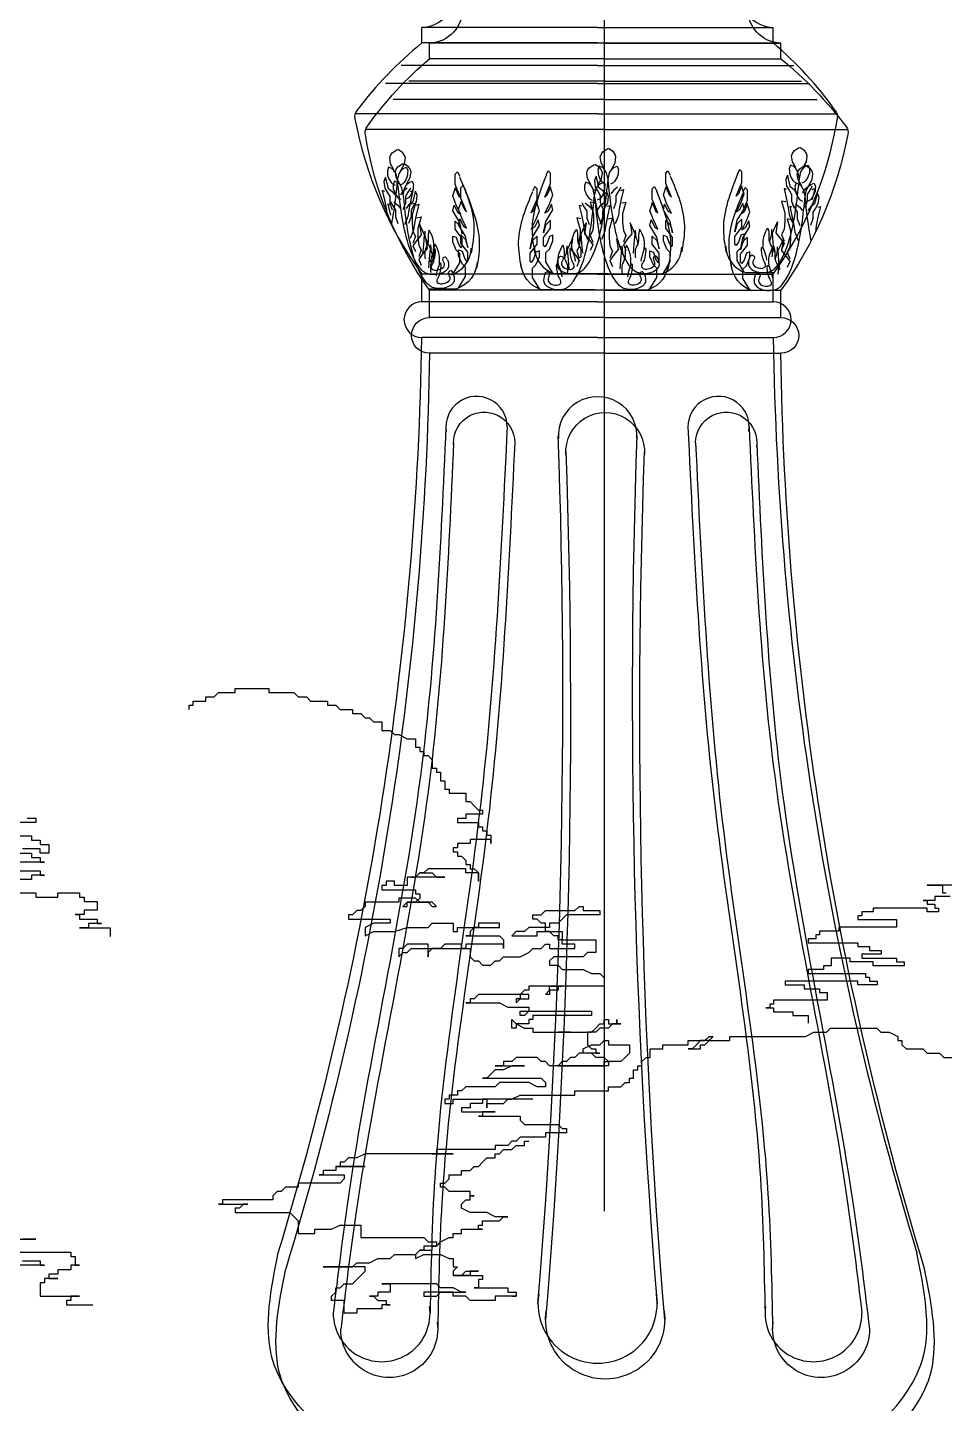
# Model space of a CAD drawing. Header units: metres. Extents: x 563371 to 571261, y 2062953 to 2068466.
# Drawn here: x 568829.148 to 568830.449, y 2065868.439 to 2065870.391 of the extents above; entities that cross this region are included whole.
import ezdxf

# ---------------------------------------------------------------- set-up
doc = ezdxf.new("R2010")
doc.units = ezdxf.units.M
doc.linetypes.add('HIDDEN', pattern=[0.375, 0.25, -0.125])
doc.linetypes.add('TIM1', pattern=[5.5, 2.5, -1.25, 0.5, -1.25])
doc.layers.get('0').update_dxf_attribs({"linetype": 'CONTINUOUS'})
for name, color, linetype in [('Den', 7, 'CONTINUOUS'), ('ghichieudai', 7, 'CONTINUOUS'), ('LogDg phu', 7, 'CONTINUOUS'), ('MATCATDUONG', 8, 'CONTINUOUS'), ('moi', 7, 'CONTINUOUS')]:
    doc.layers.add(name, color=color, linetype=linetype)

# ---------------------------------------------------------------- blocks, each defined once
blk = doc.blocks.new('den2')
at = {"layer": 'Den', "color": 8}
for p, q in [((-0.0052, 13.9776), (-1.1871, 13.9776)), ((-0.0052, 13.9776), (1.1766, 13.9776)), ((-0.0052, 13.8735), (-1.1871, 13.8735)), ((-0.0052, 13.8735), (1.1766, 13.8735)), ((-0.0052, 13.7228), (-1.3262, 13.7228)), ((-0.0052, 13.7228), (1.3158, 13.7228)), ((-0.0052, 13.6006), (-1.4318, 13.6006)), ((-0.0052, 13.6006), (1.4213, 13.6006)), ((-0.0052, 13.3978), (-1.6362, 13.3978)), ((-0.0052, 13.3978), (1.6066, 13.3978)), ((-1.3862, 13.1339), (-1.3693, 13.1451)), ((-1.3693, 13.1451), (-1.3524, 13.1564)), ((-1.3313, 13.1451), (-1.3482, 13.1564)), ((-1.3145, 13.1339), (-1.3313, 13.1451)), ((0.0186, 13.1237), (0.0299, 13.1406)), ((0.0299, 13.1406), (0.0467, 13.1518)), ((0.0467, 13.1518), (0.0636, 13.163)), ((0.0847, 13.1518), (0.0678, 13.163)), ((0.1016, 13.1406), (0.0847, 13.1518)), ((0.1128, 13.1237), (0.1016, 13.1406)), ((1.3055, 13.1307), (1.3167, 13.1476)), ((1.3167, 13.1476), (1.3336, 13.1588)), ((1.3336, 13.1588), (1.3505, 13.17)), ((1.3716, 13.1588), (1.3547, 13.17)), ((1.3884, 13.1476), (1.3716, 13.1588)), ((1.3997, 13.1307), (1.3884, 13.1476)), ((-1.4031, 13.1002), (-1.3974, 13.117)), ((-1.3974, 13.0609), (-1.4031, 13.1002)), ((-1.3974, 13.117), (-1.3862, 13.1339)), ((-1.3749, 13.0215), (-1.3974, 13.0609)), ((-1.3257, 13.0215), (-1.3032, 13.0609)), ((-1.3032, 13.117), (-1.3145, 13.1339)), ((-1.2976, 13.1002), (-1.3032, 13.117)), ((-1.3032, 13.0609), (-1.2976, 13.1002)), ((0.013, 13.1069), (0.0186, 13.1237)), ((0.0186, 13.0675), (0.013, 13.1069)), ((0.0411, 13.0282), (0.0186, 13.0675)), ((0.0903, 13.0282), (0.1128, 13.0675)), ((0.1184, 13.1069), (0.1128, 13.1237)), ((0.1128, 13.0675), (0.1184, 13.1069)), ((1.2926, 13.0514), (1.2837, 13.0282)), ((1.314, 13.0425), (1.2926, 13.0514)), ((1.2998, 13.1139), (1.3055, 13.1307)), ((1.3055, 13.0745), (1.2998, 13.1139)), ((1.328, 13.0352), (1.3055, 13.0745)), ((1.3772, 13.0352), (1.3997, 13.0745)), ((1.3912, 13.0425), (1.4126, 13.0514)), ((1.3912, 13.0425), (1.4126, 13.0514)), ((1.4053, 13.1139), (1.3997, 13.1307)), ((1.3997, 13.0745), (1.4053, 13.1139)), ((1.4126, 13.0514), (1.4215, 13.0282)), ((1.4126, 13.0514), (1.4215, 13.0282)), ((-1.4312, 12.971), (-1.4424, 12.9429)), ((-1.4312, 12.9654), (-1.4143, 12.898)), ((-1.4103, 13.0377), (-1.4192, 13.0146)), ((-1.4192, 13.0146), (-1.4174, 13.0003)), ((-1.4174, 13.0003), (-1.4174, 12.9843)), ((-1.4174, 12.9843), (-1.4103, 12.9647)), ((-1.3889, 13.0288), (-1.4103, 13.0377)), ((-1.4103, 12.9647), (-1.405, 12.9523)), ((-1.405, 12.9523), (-1.3943, 12.9362)), ((-1.3747, 13.0161), (-1.3889, 13.0288)), ((-1.3604, 12.9929), (-1.3747, 13.0161)), ((-1.3503, 12.9493), (-1.3604, 12.9929)), ((-1.3503, 12.9493), (-1.3604, 12.9929)), ((-1.3503, 12.9493), (-1.3402, 12.9929)), ((-1.3503, 12.9493), (-1.3402, 12.9929)), ((-1.3402, 12.9929), (-1.326, 13.0161)), ((-1.326, 13.0161), (-1.3117, 13.0288)), ((-1.326, 13.0161), (-1.3117, 13.0288)), ((-1.3117, 13.0288), (-1.2903, 13.0377)), ((-1.3117, 13.0288), (-1.2903, 13.0377)), ((-1.2957, 12.9523), (-1.3064, 12.9362)), ((-1.2903, 12.9647), (-1.2957, 12.9523)), ((-1.2903, 13.0377), (-1.2814, 13.0146)), ((-1.2903, 13.0377), (-1.2814, 13.0146)), ((-1.2832, 12.9843), (-1.2903, 12.9647)), ((-1.2814, 13.0146), (-1.2832, 13.0003)), ((-1.2814, 13.0146), (-1.2832, 13.0003)), ((-1.2832, 13.0003), (-1.2832, 12.9843)), ((-0.963, 12.9924), (-0.9475, 13.0079)), ((-0.963, 12.9228), (-0.963, 12.9924)), ((-0.9475, 13.0079), (-0.932, 12.9769)), ((-0.3371, 13.0146), (-0.3526, 12.9836)), ((-0.3216, 12.9991), (-0.3371, 13.0146)), ((-0.3216, 12.9294), (-0.3216, 12.9991)), ((-0.0151, 12.9777), (-0.0264, 12.9496)), ((-0.0151, 12.972), (0.0017, 12.9046)), ((0.0057, 13.0444), (-0.0032, 13.0212)), ((-0.0032, 13.0212), (-0.0014, 13.007)), ((-0.0014, 13.007), (-0.0014, 12.991)), ((-0.0014, 12.991), (0.0057, 12.9714)), ((0.0271, 13.0355), (0.0057, 13.0444)), ((0.0057, 12.9714), (0.0111, 12.9589)), ((0.0111, 12.9589), (0.0218, 12.9429)), ((0.0413, 13.0227), (0.0271, 13.0355)), ((0.0556, 12.9996), (0.0413, 13.0227)), ((0.0657, 12.956), (0.0556, 12.9996)), ((0.0657, 12.956), (0.0556, 12.9996)), ((0.0657, 12.956), (0.0758, 12.9996)), ((0.0657, 12.956), (0.0758, 12.9996)), ((0.0758, 12.9996), (0.0901, 13.0227)), ((0.0901, 13.0227), (0.1043, 13.0355)), ((0.0901, 13.0227), (0.1043, 13.0355)), ((0.1043, 13.0355), (0.1257, 13.0444)), ((0.1043, 13.0355), (0.1257, 13.0444)), ((0.1204, 12.9589), (0.1097, 12.9429)), ((0.1257, 12.9714), (0.1204, 12.9589)), ((0.1257, 13.0444), (0.1346, 13.0212)), ((0.1257, 13.0444), (0.1346, 13.0212)), ((0.1328, 12.991), (0.1257, 12.9714)), ((0.1346, 13.0212), (0.1328, 13.007)), ((0.1346, 13.0212), (0.1328, 13.007)), ((0.1328, 13.007), (0.1328, 12.991)), ((0.453, 12.9991), (0.4685, 13.0146)), ((0.453, 12.9294), (0.453, 12.9991)), ((0.4685, 13.0146), (0.484, 12.9836)), ((0.9497, 13.0216), (0.9342, 12.9906)), ((0.9652, 13.0061), (0.9497, 13.0216)), ((0.9652, 12.9364), (0.9652, 13.0061)), ((1.2717, 12.9847), (1.2605, 12.9566)), ((1.2605, 12.9566), (1.2661, 12.9117)), ((1.2717, 12.9791), (1.2886, 12.9117)), ((1.2837, 13.0282), (1.2855, 13.014)), ((1.2855, 13.014), (1.2855, 12.998)), ((1.2855, 12.998), (1.2926, 12.9784)), ((1.2926, 12.9784), (1.2979, 12.9659)), ((1.2979, 12.9659), (1.3086, 12.9499)), ((1.3282, 13.0298), (1.314, 13.0425)), ((1.3425, 13.0066), (1.3282, 13.0298)), ((1.3526, 12.963), (1.3425, 13.0066)), ((1.3526, 12.963), (1.3425, 13.0066)), ((1.3526, 12.963), (1.3627, 13.0066)), ((1.3526, 12.963), (1.3627, 13.0066)), ((1.3627, 13.0066), (1.3769, 13.0298)), ((1.3769, 13.0298), (1.3912, 13.0425)), ((1.3769, 13.0298), (1.3912, 13.0425)), ((1.4072, 12.9659), (1.3965, 12.9499)), ((1.4126, 12.9784), (1.4072, 12.9659)), ((1.4197, 12.998), (1.4126, 12.9784)), ((1.4215, 13.0282), (1.4197, 13.014)), ((1.4215, 13.0282), (1.4197, 13.014)), ((1.4197, 13.014), (1.4197, 12.998)), ((-1.4537, 12.8811), (-1.4368, 12.8081)), ((-1.4368, 12.8755), (-1.4537, 12.8811)), ((-1.4424, 12.9429), (-1.4368, 12.898)), ((-1.4368, 12.898), (-1.4199, 12.8699)), ((-1.4199, 12.8699), (-1.4031, 12.8418)), ((-1.4143, 12.898), (-1.3862, 12.8755)), ((-1.3943, 12.9362), (-1.3854, 12.9256)), ((-1.3862, 12.8755), (-1.3693, 12.853)), ((-1.3854, 12.9256), (-1.3676, 12.9167)), ((-1.3153, 12.9256), (-1.3331, 12.9167)), ((-1.3145, 12.8755), (-1.3313, 12.853)), ((-1.3064, 12.9362), (-1.3153, 12.9256)), ((-1.2864, 12.898), (-1.3145, 12.8755)), ((-1.2807, 12.8699), (-1.2976, 12.8418)), ((-1.2639, 12.898), (-1.2807, 12.8699)), ((-1.2639, 12.8755), (-1.247, 12.8811)), ((-1.247, 12.8811), (-1.2639, 12.8081)), ((-0.9785, 12.8453), (-0.963, 12.8918)), ((-0.9243, 12.8299), (-0.963, 12.9228)), ((-0.963, 12.8918), (-0.963, 12.8995)), ((-0.963, 12.8995), (-0.9398, 12.8453)), ((-0.3604, 12.8365), (-0.3216, 12.9294)), ((-0.3216, 12.9062), (-0.3449, 12.852)), ((-0.3216, 12.8985), (-0.3216, 12.9062)), ((-0.3061, 12.852), (-0.3216, 12.8985)), ((-0.0376, 12.8878), (-0.0207, 12.8148)), ((-0.0207, 12.8822), (-0.0376, 12.8878)), ((-0.0264, 12.9496), (-0.0207, 12.9046)), ((-0.0207, 12.9046), (-0.0039, 12.8766)), ((-0.0039, 12.8766), (0.013, 12.8485)), ((0.0017, 12.9046), (0.0299, 12.8822)), ((0.0218, 12.9429), (0.0307, 12.9322)), ((0.0299, 12.8822), (0.0467, 12.8597)), ((0.0307, 12.9322), (0.0485, 12.9233)), ((0.1008, 12.9322), (0.0829, 12.9233)), ((0.1016, 12.8822), (0.0847, 12.8597)), ((0.1097, 12.9429), (0.1008, 12.9322)), ((0.1297, 12.9046), (0.1016, 12.8822)), ((0.1353, 12.8766), (0.1184, 12.8485)), ((0.1522, 12.9046), (0.1353, 12.8766)), ((0.1522, 12.8822), (0.1691, 12.8878)), ((0.1691, 12.8878), (0.1522, 12.8148)), ((0.4375, 12.852), (0.453, 12.8985)), ((0.4918, 12.8365), (0.453, 12.9294)), ((0.453, 12.8985), (0.453, 12.9062)), ((0.453, 12.9062), (0.4763, 12.852)), ((0.9265, 12.8435), (0.9652, 12.9364)), ((0.9652, 12.9132), (0.942, 12.859)), ((0.9652, 12.9055), (0.9652, 12.9132)), ((0.9807, 12.859), (0.9652, 12.9055)), ((1.2492, 12.8948), (1.2661, 12.8218)), ((1.2661, 12.8892), (1.2492, 12.8948)), ((1.2661, 12.9117), (1.283, 12.8836)), ((1.283, 12.8836), (1.2998, 12.8555)), ((1.2886, 12.9117), (1.3167, 12.8892)), ((1.3086, 12.9499), (1.3175, 12.9392)), ((1.3167, 12.8892), (1.3336, 12.8667)), ((1.3175, 12.9392), (1.3353, 12.9304)), ((1.3876, 12.9392), (1.3698, 12.9304)), ((1.3884, 12.8892), (1.3716, 12.8667)), ((1.3965, 12.9499), (1.3876, 12.9392)), ((1.4165, 12.9117), (1.3884, 12.8892)), ((1.4222, 12.8836), (1.4053, 12.8555)), ((1.439, 12.9117), (1.4222, 12.8836)), ((1.439, 12.8892), (1.4559, 12.8948)), ((1.4559, 12.8948), (1.439, 12.8218)), ((-1.4368, 12.8081), (-1.4255, 12.7519)), ((-1.4031, 12.8418), (-1.4031, 12.7969)), ((-1.4031, 12.7969), (-1.3862, 12.7519)), ((-1.2976, 12.7969), (-1.3145, 12.7519)), ((-1.2976, 12.8418), (-1.2976, 12.7969)), ((-1.2639, 12.8081), (-1.2751, 12.7519)), ((-1.2582, 12.7913), (-1.2301, 12.7969)), ((-1.2301, 12.7969), (-1.2526, 12.7182)), ((-0.9553, 12.7834), (-0.9785, 12.8453)), ((-0.9785, 12.7447), (-0.9708, 12.7834)), ((-0.9708, 12.7834), (-0.9475, 12.737)), ((-0.9243, 12.7215), (-0.9553, 12.7834)), ((-0.9398, 12.8453), (-0.9243, 12.8299)), ((-0.3449, 12.852), (-0.3604, 12.8365)), ((-0.3604, 12.7282), (-0.3294, 12.7901)), ((-0.3139, 12.7901), (-0.3371, 12.7436)), ((-0.3294, 12.7901), (-0.3061, 12.852)), ((-0.3061, 12.7514), (-0.3139, 12.7901)), ((-0.0545, 12.8035), (-0.032, 12.7249)), ((-0.0264, 12.7979), (-0.0545, 12.8035)), ((-0.0207, 12.8148), (-0.0095, 12.7586)), ((0.013, 12.8485), (0.013, 12.8035)), ((0.013, 12.8035), (0.0299, 12.7586)), ((0.1184, 12.8035), (0.1016, 12.7586)), ((0.1184, 12.8485), (0.1184, 12.8035)), ((0.1522, 12.8148), (0.1409, 12.7586)), ((0.1578, 12.7979), (0.1859, 12.8035)), ((0.1859, 12.8035), (0.1634, 12.7249)), ((0.4608, 12.7901), (0.4375, 12.852)), ((0.4375, 12.7514), (0.4453, 12.7901)), ((0.4453, 12.7901), (0.4685, 12.7436)), ((0.4918, 12.7282), (0.4608, 12.7901)), ((0.4763, 12.852), (0.4918, 12.8365)), ((0.942, 12.859), (0.9265, 12.8435)), ((0.9265, 12.7352), (0.9575, 12.7971)), ((0.973, 12.7971), (0.9497, 12.7506)), ((0.9575, 12.7971), (0.9807, 12.859)), ((0.9807, 12.7584), (0.973, 12.7971)), ((1.2324, 12.8105), (1.2549, 12.7319)), ((1.2605, 12.8049), (1.2324, 12.8105)), ((1.2661, 12.8218), (1.2774, 12.7656)), ((1.2998, 12.8555), (1.2998, 12.8105)), ((1.2998, 12.8105), (1.3167, 12.7656)), ((1.4053, 12.8105), (1.3884, 12.7656)), ((1.4053, 12.8555), (1.4053, 12.8105)), ((-1.4255, 12.7519), (-1.4199, 12.707)), ((-1.2807, 12.707), (-1.3032, 12.6508)), ((-1.2751, 12.7519), (-1.2807, 12.707)), ((-1.2526, 12.7182), (-1.2526, 12.6621)), ((-0.932, 12.6673), (-0.9785, 12.7447)), ((-0.963, 12.6208), (-0.963, 12.675)), ((-0.963, 12.675), (-0.932, 12.6441)), ((-0.9475, 12.737), (-0.9243, 12.7215)), ((-0.3371, 12.7436), (-0.3604, 12.7282)), ((-0.3526, 12.674), (-0.3061, 12.7514)), ((-0.3216, 12.6817), (-0.3526, 12.6507)), ((-0.3216, 12.6275), (-0.3216, 12.6817)), ((-0.032, 12.7249), (-0.032, 12.6687)), ((-0.0095, 12.7586), (-0.0039, 12.7137)), ((-0.0039, 12.7137), (0.0186, 12.6575)), ((0.1353, 12.7137), (0.1128, 12.6575)), ((0.1409, 12.7586), (0.1353, 12.7137)), ((0.1634, 12.7249), (0.1634, 12.6687)), ((0.484, 12.674), (0.4375, 12.7514)), ((0.453, 12.6275), (0.453, 12.6817)), ((0.453, 12.6817), (0.484, 12.6507)), ((0.4685, 12.7436), (0.4918, 12.7282)), ((0.9187, 12.6036), (0.9342, 12.681)), ((0.9497, 12.7506), (0.9265, 12.7352)), ((0.9342, 12.681), (0.9807, 12.7584)), ((0.9652, 12.6887), (0.9342, 12.6577)), ((0.9652, 12.6345), (0.9652, 12.6887)), ((1.2549, 12.6757), (1.2492, 12.6196)), ((1.2549, 12.7319), (1.2549, 12.6757)), ((1.2774, 12.7656), (1.283, 12.7207)), ((1.283, 12.7207), (1.3055, 12.6645)), ((-1.2526, 12.6621), (-1.247, 12.6059)), ((-1.247, 12.6059), (-1.2301, 12.5722)), ((-1.1908, 12.5834), (-1.2189, 12.5497)), ((-1.1683, 12.5834), (-1.202, 12.6564)), ((-1.202, 12.6564), (-1.1908, 12.5834)), ((-1.1739, 12.516), (-1.1683, 12.5834)), ((-1.1638, 12.5834), (-1.1652, 12.6086)), ((-1.1638, 12.5834), (-1.1652, 12.6086)), ((-1.161, 12.5567), (-1.1638, 12.5834)), ((-1.161, 12.5567), (-1.1638, 12.5834)), ((-1.1441, 12.589), (-1.1455, 12.5736)), ((-1.1441, 12.589), (-1.1455, 12.5736)), ((-1.1413, 12.6002), (-1.1441, 12.589)), ((-1.1413, 12.6002), (-1.1441, 12.589)), ((-1.1385, 12.6142), (-1.1413, 12.6002)), ((-1.1385, 12.6142), (-1.1413, 12.6002)), ((-1.1301, 12.6016), (-1.1385, 12.6142)), ((-1.1301, 12.6016), (-1.1385, 12.6142)), ((-1.1231, 12.5876), (-1.1301, 12.6016)), ((-1.1231, 12.5876), (-1.1301, 12.6016)), ((-1.1104, 12.5553), (-1.1231, 12.5876)), ((-1.1104, 12.5553), (-1.1231, 12.5876)), ((-0.9165, 12.5589), (-0.963, 12.6208)), ((-0.9165, 12.5899), (-0.932, 12.6673)), ((-0.932, 12.6441), (-0.9243, 12.6208)), ((-0.9243, 12.6208), (-0.9165, 12.5899)), ((-0.3681, 12.5965), (-0.3526, 12.674)), ((-0.3604, 12.6275), (-0.3681, 12.5965)), ((-0.3681, 12.5656), (-0.3216, 12.6275)), ((-0.3526, 12.6507), (-0.3604, 12.6275)), ((-0.1742, 12.562), (-0.1615, 12.5943)), ((-0.1615, 12.5943), (-0.1545, 12.6083)), ((-0.1545, 12.6083), (-0.1461, 12.6209)), ((-0.1461, 12.6209), (-0.1433, 12.6069)), ((-0.1433, 12.6069), (-0.1405, 12.5957)), ((-0.1405, 12.5957), (-0.1391, 12.5802)), ((-0.1236, 12.5634), (-0.1208, 12.5901)), ((-0.1208, 12.5901), (-0.1194, 12.6153)), ((-0.1163, 12.5901), (-0.0826, 12.6631)), ((-0.1107, 12.5227), (-0.1163, 12.5901)), ((-0.0826, 12.6631), (-0.0938, 12.5901)), ((-0.0938, 12.5901), (-0.0657, 12.5564)), ((-0.0376, 12.6126), (-0.0545, 12.5789)), ((-0.032, 12.6687), (-0.0376, 12.6126)), ((0.1634, 12.6687), (0.1691, 12.6126)), ((0.1691, 12.6126), (0.1859, 12.5789)), ((0.2253, 12.5901), (0.1972, 12.5564)), ((0.2478, 12.5901), (0.214, 12.6631)), ((0.214, 12.6631), (0.2253, 12.5901)), ((0.2422, 12.5227), (0.2478, 12.5901)), ((0.2523, 12.5901), (0.2509, 12.6153)), ((0.2523, 12.5901), (0.2509, 12.6153)), ((0.2551, 12.5634), (0.2523, 12.5901)), ((0.2551, 12.5634), (0.2523, 12.5901)), ((0.2719, 12.5957), (0.2705, 12.5802)), ((0.2719, 12.5957), (0.2705, 12.5802)), ((0.2747, 12.6069), (0.2719, 12.5957)), ((0.2747, 12.6069), (0.2719, 12.5957)), ((0.2775, 12.6209), (0.2747, 12.6069)), ((0.2775, 12.6209), (0.2747, 12.6069)), ((0.286, 12.6083), (0.2775, 12.6209)), ((0.286, 12.6083), (0.2775, 12.6209)), ((0.293, 12.5943), (0.286, 12.6083)), ((0.293, 12.5943), (0.286, 12.6083)), ((0.3056, 12.562), (0.293, 12.5943)), ((0.3056, 12.562), (0.293, 12.5943)), ((0.4995, 12.5656), (0.453, 12.6275)), ((0.4995, 12.5965), (0.484, 12.674)), ((0.484, 12.6507), (0.4918, 12.6275)), ((0.4918, 12.6275), (0.4995, 12.5965)), ((0.9265, 12.6345), (0.9187, 12.6036)), ((0.9187, 12.5726), (0.9652, 12.6345)), ((0.9342, 12.6577), (0.9265, 12.6345)), ((0.9807, 12.5881), (0.9575, 12.5803)), ((0.9807, 12.5494), (0.9807, 12.5881)), ((1.1127, 12.569), (1.1253, 12.6013)), ((1.1253, 12.6013), (1.1323, 12.6153)), ((1.1323, 12.6153), (1.1408, 12.6279)), ((1.1408, 12.6279), (1.1436, 12.6139)), ((1.1436, 12.6139), (1.1464, 12.6027)), ((1.1464, 12.6027), (1.1478, 12.5872)), ((1.1478, 12.5872), (1.1478, 12.5676)), ((1.1632, 12.5704), (1.166, 12.5971)), ((1.166, 12.5971), (1.1674, 12.6223)), ((1.1705, 12.5971), (1.2043, 12.6701)), ((1.1761, 12.5297), (1.1705, 12.5971)), ((1.2043, 12.6701), (1.193, 12.5971)), ((1.193, 12.5971), (1.2211, 12.5634)), ((1.2492, 12.6196), (1.2324, 12.5859)), ((1.2324, 12.5859), (1.2492, 12.5409)), ((-1.2301, 12.5722), (-1.247, 12.5273)), ((-1.2189, 12.5497), (-1.247, 12.5104)), ((-1.247, 12.5104), (-1.2301, 12.4711)), ((-1.1795, 12.4542), (-1.1739, 12.516)), ((-1.1624, 12.4908), (-1.1652, 12.4824)), ((-1.1624, 12.4908), (-1.1652, 12.4824)), ((-1.1568, 12.502), (-1.1624, 12.4908)), ((-1.1568, 12.502), (-1.1624, 12.4908)), ((-1.1526, 12.5385), (-1.161, 12.5567)), ((-1.1526, 12.5385), (-1.161, 12.5567)), ((-1.1512, 12.5147), (-1.1568, 12.502)), ((-1.1512, 12.5147), (-1.1568, 12.502)), ((-1.1497, 12.5217), (-1.1526, 12.5385)), ((-1.1497, 12.5217), (-1.1526, 12.5385)), ((-1.1483, 12.5245), (-1.1512, 12.5147)), ((-1.1483, 12.5245), (-1.1512, 12.5147)), ((-1.1455, 12.5343), (-1.1483, 12.5245)), ((-1.1455, 12.5343), (-1.1483, 12.5245)), ((-1.1455, 12.5736), (-1.1455, 12.5539)), ((-1.1455, 12.5736), (-1.1455, 12.5539)), ((-1.1455, 12.5539), (-1.1455, 12.5343)), ((-1.1455, 12.5539), (-1.1455, 12.5343)), ((-1.1062, 12.5287), (-1.1104, 12.5553)), ((-1.1062, 12.5287), (-1.1104, 12.5553)), ((-1.1076, 12.4796), (-1.1062, 12.5034)), ((-1.1076, 12.4796), (-1.1062, 12.5034)), ((-1.1062, 12.5034), (-1.1062, 12.5287)), ((-1.1062, 12.5034), (-1.1062, 12.5287)), ((-0.9785, 12.5357), (-0.9785, 12.5744)), ((-0.9785, 12.5744), (-0.9553, 12.5667)), ((-0.9553, 12.4815), (-0.9785, 12.5357)), ((-0.9553, 12.5667), (-0.9398, 12.5202)), ((-0.9398, 12.5202), (-0.9243, 12.497)), ((-0.9243, 12.497), (-0.9165, 12.5047)), ((-0.9165, 12.5047), (-0.9165, 12.5589)), ((-0.3681, 12.5114), (-0.3681, 12.5656)), ((-0.3604, 12.5037), (-0.3681, 12.5114)), ((-0.3449, 12.5269), (-0.3604, 12.5037)), ((-0.3294, 12.5733), (-0.3449, 12.5269)), ((-0.3061, 12.5811), (-0.3294, 12.5733)), ((-0.3294, 12.4882), (-0.3061, 12.5424)), ((-0.3061, 12.5424), (-0.3061, 12.5811)), ((-0.1896, 12.4863), (-0.1868, 12.4933)), ((-0.1868, 12.4933), (-0.177, 12.4863)), ((-0.1784, 12.5354), (-0.1742, 12.562)), ((-0.1784, 12.5101), (-0.1784, 12.5354)), ((-0.177, 12.4863), (-0.1784, 12.5101)), ((-0.1391, 12.5802), (-0.1391, 12.5606)), ((-0.1391, 12.5606), (-0.1391, 12.541)), ((-0.1391, 12.541), (-0.1363, 12.5312)), ((-0.1363, 12.5312), (-0.1335, 12.5213)), ((-0.1349, 12.5284), (-0.1321, 12.5452)), ((-0.1335, 12.5213), (-0.1278, 12.5087)), ((-0.1321, 12.5452), (-0.1236, 12.5634)), ((-0.1278, 12.5087), (-0.1222, 12.4975)), ((-0.1222, 12.4975), (-0.1194, 12.4891)), ((-0.1051, 12.4609), (-0.1107, 12.5227)), ((-0.0657, 12.5564), (-0.0376, 12.5171)), ((-0.0545, 12.5789), (-0.0376, 12.5339)), ((-0.0376, 12.5171), (-0.0545, 12.4778)), ((0.1859, 12.5789), (0.1691, 12.5339)), ((0.1972, 12.5564), (0.1691, 12.5171)), ((0.1691, 12.5171), (0.1859, 12.4778)), ((0.2365, 12.4609), (0.2422, 12.5227)), ((0.2537, 12.4975), (0.2509, 12.4891)), ((0.2537, 12.4975), (0.2509, 12.4891)), ((0.2593, 12.5087), (0.2537, 12.4975)), ((0.2593, 12.5087), (0.2537, 12.4975)), ((0.2635, 12.5452), (0.2551, 12.5634)), ((0.2635, 12.5452), (0.2551, 12.5634)), ((0.2649, 12.5213), (0.2593, 12.5087)), ((0.2649, 12.5213), (0.2593, 12.5087)), ((0.2663, 12.5284), (0.2635, 12.5452)), ((0.2663, 12.5284), (0.2635, 12.5452)), ((0.2677, 12.5312), (0.2649, 12.5213)), ((0.2677, 12.5312), (0.2649, 12.5213)), ((0.2705, 12.541), (0.2677, 12.5312)), ((0.2705, 12.541), (0.2677, 12.5312)), ((0.2705, 12.5802), (0.2705, 12.5606)), ((0.2705, 12.5802), (0.2705, 12.5606)), ((0.2705, 12.5606), (0.2705, 12.541)), ((0.2705, 12.5606), (0.2705, 12.541)), ((0.3098, 12.5354), (0.3056, 12.562)), ((0.3098, 12.5354), (0.3056, 12.562)), ((0.3084, 12.4863), (0.3098, 12.5101)), ((0.3084, 12.4863), (0.3098, 12.5101)), ((0.3182, 12.4933), (0.3084, 12.4863)), ((0.3182, 12.4933), (0.3084, 12.4863)), ((0.3098, 12.5101), (0.3098, 12.5354)), ((0.3098, 12.5101), (0.3098, 12.5354)), ((0.3211, 12.4863), (0.3182, 12.4933)), ((0.3211, 12.4863), (0.3182, 12.4933)), ((0.4375, 12.5424), (0.4375, 12.5811)), ((0.4375, 12.5811), (0.4608, 12.5733)), ((0.4608, 12.4882), (0.4375, 12.5424)), ((0.4608, 12.5733), (0.4763, 12.5269)), ((0.4763, 12.5269), (0.4918, 12.5037)), ((0.4918, 12.5037), (0.4995, 12.5114)), ((0.4995, 12.5114), (0.4995, 12.5656)), ((0.9187, 12.5184), (0.9187, 12.5726)), ((0.9265, 12.5107), (0.9187, 12.5184)), ((0.942, 12.5339), (0.9265, 12.5107)), ((0.9342, 12.472), (0.9575, 12.4952)), ((0.9575, 12.5803), (0.942, 12.5339)), ((0.9575, 12.4952), (0.9807, 12.5494)), ((1.0972, 12.4933), (1.1, 12.5003)), ((1.0972, 12.4835), (1.0972, 12.4933)), ((1.1, 12.5003), (1.1099, 12.4933)), ((1.1085, 12.5424), (1.1127, 12.569)), ((1.1085, 12.5171), (1.1085, 12.5424)), ((1.1099, 12.4933), (1.1085, 12.5171)), ((1.1099, 12.4933), (1.1183, 12.4694)), ((1.1478, 12.5676), (1.1478, 12.548)), ((1.1478, 12.548), (1.1506, 12.5382)), ((1.1506, 12.5382), (1.1534, 12.5283)), ((1.152, 12.5354), (1.1548, 12.5522)), ((1.1534, 12.5283), (1.159, 12.5157)), ((1.1548, 12.5522), (1.1632, 12.5704)), ((1.159, 12.5157), (1.1646, 12.5045)), ((1.1646, 12.5045), (1.1674, 12.4961)), ((1.1674, 12.4961), (1.1702, 12.4877)), ((1.1818, 12.4679), (1.1761, 12.5297)), ((1.2211, 12.5634), (1.2492, 12.5241)), ((1.2492, 12.5241), (1.2324, 12.4848)), ((-1.1652, 12.4824), (-1.168, 12.474)), ((-1.1652, 12.4824), (-1.168, 12.474)), ((-1.168, 12.474), (-1.168, 12.4572)), ((-1.168, 12.474), (-1.168, 12.4572)), ((-1.168, 12.4572), (-1.168, 12.453)), ((-1.168, 12.4572), (-1.168, 12.453)), ((-1.168, 12.453), (-1.168, 12.4389)), ((-1.168, 12.453), (-1.168, 12.4389)), ((-1.168, 12.4389), (-1.168, 12.4333)), ((-1.168, 12.4389), (-1.168, 12.4333)), ((-1.168, 12.4333), (-1.1652, 12.4221)), ((-1.168, 12.4333), (-1.1652, 12.4221)), ((-1.1273, 12.4165), (-1.1301, 12.3997)), ((-1.1245, 12.4291), (-1.1273, 12.4165)), ((-1.1245, 12.4291), (-1.1273, 12.4165)), ((-1.1161, 12.4558), (-1.1245, 12.4291)), ((-1.1161, 12.4558), (-1.1245, 12.4291)), ((-1.1076, 12.4796), (-1.1161, 12.4558)), ((-1.1076, 12.4796), (-1.1161, 12.4558)), ((-1.1118, 12.3955), (-1.1062, 12.4067)), ((-1.0978, 12.4866), (-1.1076, 12.4796)), ((-1.0978, 12.4866), (-1.1076, 12.4796)), ((-1.1062, 12.4067), (-1.102, 12.4235)), ((-1.102, 12.4235), (-1.0978, 12.4417)), ((-1.102, 12.4235), (-1.0978, 12.4417)), ((-1.095, 12.4796), (-1.0978, 12.4866)), ((-1.095, 12.4796), (-1.0978, 12.4866)), ((-1.0978, 12.4417), (-1.095, 12.4698)), ((-1.0978, 12.4417), (-1.095, 12.4698)), ((-1.095, 12.4698), (-1.095, 12.4796)), ((-1.095, 12.4698), (-1.095, 12.4796)), ((-0.932, 12.4583), (-0.9553, 12.4815)), ((-0.932, 12.4273), (-0.932, 12.4583)), ((-0.932, 12.3963), (-0.932, 12.4273)), ((-0.3526, 12.4649), (-0.3294, 12.4882)), ((-0.3526, 12.434), (-0.3526, 12.4649)), ((-0.3526, 12.403), (-0.3526, 12.434)), ((-0.3061, 12.3256), (-0.3526, 12.403)), ((-0.1896, 12.4765), (-0.1896, 12.4863)), ((-0.1868, 12.4484), (-0.1896, 12.4765)), ((-0.1826, 12.4302), (-0.1868, 12.4484)), ((-0.1784, 12.4134), (-0.1826, 12.4302)), ((-0.1728, 12.4021), (-0.1784, 12.4134)), ((-0.177, 12.4863), (-0.1686, 12.4624)), ((-0.1686, 12.3937), (-0.1728, 12.4021)), ((-0.1686, 12.4624), (-0.1601, 12.4358)), ((-0.1601, 12.4358), (-0.1573, 12.4232)), ((-0.1573, 12.4232), (-0.1545, 12.4063)), ((-0.1194, 12.4891), (-0.1166, 12.4807)), ((-0.1166, 12.44), (-0.1194, 12.4288)), ((-0.1166, 12.4807), (-0.1166, 12.4638)), ((-0.1166, 12.4638), (-0.1166, 12.4596)), ((-0.1166, 12.4596), (-0.1166, 12.4456)), ((-0.1166, 12.4456), (-0.1166, 12.44)), ((0.2509, 12.4891), (0.2481, 12.4807)), ((0.2509, 12.4891), (0.2481, 12.4807)), ((0.2481, 12.4807), (0.2481, 12.4638)), ((0.2481, 12.4807), (0.2481, 12.4638)), ((0.2481, 12.4638), (0.2481, 12.4596)), ((0.2481, 12.4638), (0.2481, 12.4596)), ((0.2481, 12.4596), (0.2481, 12.4456)), ((0.2481, 12.4596), (0.2481, 12.4456)), ((0.2481, 12.4456), (0.2481, 12.44)), ((0.2481, 12.4456), (0.2481, 12.44)), ((0.2481, 12.44), (0.2509, 12.4288)), ((0.2481, 12.44), (0.2509, 12.4288)), ((0.2888, 12.4232), (0.286, 12.4063)), ((0.2916, 12.4358), (0.2888, 12.4232)), ((0.2916, 12.4358), (0.2888, 12.4232)), ((0.3, 12.4624), (0.2916, 12.4358)), ((0.3, 12.4624), (0.2916, 12.4358)), ((0.3084, 12.4863), (0.3, 12.4624)), ((0.3084, 12.4863), (0.3, 12.4624)), ((0.3, 12.3937), (0.3042, 12.4021)), ((0.3042, 12.4021), (0.3098, 12.4134)), ((0.3098, 12.4134), (0.314, 12.4302)), ((0.314, 12.4302), (0.3182, 12.4484)), ((0.314, 12.4302), (0.3182, 12.4484)), ((0.3182, 12.4484), (0.3211, 12.4765)), ((0.3182, 12.4484), (0.3211, 12.4765)), ((0.3211, 12.4765), (0.3211, 12.4863)), ((0.3211, 12.4765), (0.3211, 12.4863)), ((0.4375, 12.3256), (0.484, 12.403)), ((0.484, 12.4649), (0.4608, 12.4882)), ((0.484, 12.434), (0.484, 12.4649)), ((0.484, 12.403), (0.484, 12.434)), ((0.9342, 12.441), (0.9342, 12.472)), ((0.9342, 12.41), (0.9342, 12.441)), ((0.9807, 12.3326), (0.9342, 12.41)), ((1.1, 12.4554), (1.0972, 12.4835)), ((1.1043, 12.4372), (1.1, 12.4554)), ((1.1085, 12.4204), (1.1043, 12.4372)), ((1.1141, 12.4091), (1.1085, 12.4204)), ((1.1183, 12.4007), (1.1141, 12.4091)), ((1.1183, 12.4694), (1.1267, 12.4428)), ((1.1225, 12.3923), (1.1183, 12.4007)), ((1.1267, 12.4428), (1.1295, 12.4302)), ((1.1295, 12.4302), (1.1323, 12.4134)), ((1.1702, 12.447), (1.1674, 12.4358)), ((1.1702, 12.4877), (1.1702, 12.4708)), ((1.1702, 12.4708), (1.1702, 12.4666)), ((1.1702, 12.4666), (1.1702, 12.4526)), ((1.1702, 12.4526), (1.1702, 12.447)), ((-0.0052, 12.3181), (-1.1871, 12.3181)), ((-1.1231, 12.3688), (-1.1203, 12.3786)), ((-1.1231, 12.359), (-1.1231, 12.3688)), ((-1.1132, 12.3492), (-1.1231, 12.359)), ((-1.1203, 12.3786), (-1.1161, 12.3871)), ((-1.1161, 12.3871), (-1.1118, 12.3955)), ((-1.0994, 12.3445), (-1.1132, 12.3492)), ((-0.9785, 12.3189), (-0.932, 12.3963)), ((0.0657, 12.3207), (-0.2934, 12.3207)), ((-0.1852, 12.3511), (-0.1714, 12.3559)), ((-0.1714, 12.3559), (-0.1615, 12.3657)), ((-0.1643, 12.3853), (-0.1686, 12.3937)), ((-0.1615, 12.3755), (-0.1643, 12.3853)), ((-0.1615, 12.3657), (-0.1615, 12.3755)), ((-0.0052, 12.3181), (1.1766, 12.3181)), ((0.0657, 12.3207), (0.4249, 12.3207)), ((0.0657, 12.3207), (0.4249, 12.3207)), ((0.293, 12.3755), (0.2958, 12.3853)), ((0.293, 12.3657), (0.293, 12.3755)), ((0.3028, 12.3559), (0.293, 12.3657)), ((0.2958, 12.3853), (0.3, 12.3937)), ((0.3166, 12.3511), (0.3028, 12.3559)), ((1.1834, 12.3277), (0.9934, 12.3277)), ((1.1016, 12.3582), (1.1155, 12.3629)), ((1.1155, 12.3629), (1.1253, 12.3727)), ((1.1253, 12.3825), (1.1225, 12.3923)), ((1.1253, 12.3727), (1.1253, 12.3825)), ((-0.0052, 12.1332), (-1.1871, 12.1332)), ((-0.0052, 12.1332), (1.1766, 12.1332)), ((-0.0052, 11.893), (-1.1871, 11.893)), ((-0.0052, 11.893), (1.1766, 11.893))]:
    blk.add_line(p, q, dxfattribs=at)
at = {"layer": 'Den', "color": 7}
for p, q in [((-1.1871, 13.8735), (-1.1871, 13.9776)), ((1.1766, 13.8735), (1.1766, 13.9776)), ((-1.1871, 12.1332), (-1.1871, 12.3181)), ((1.1766, 12.1332), (1.1766, 12.3181))]:
    blk.add_line(p, q, dxfattribs=at)
for centre, radius, start, end in [((-1.1965, 14.2111), 0.2338, 272.3234, 2.07399), ((1.1861, 14.2111), 0.2338, 177.92601, 267.6766), ((0.4983, 11.8117), 2.663, 129.26319, 142.8329), ((-0.4784, 11.9289), 2.5535, 35.74265, 49.60059), ((0.9337, 13.8511), 2.6168, 190.73923, 215.8606), ((-0.8482, 13.7647), 2.4885, 324.45779, 350.72225), ((-1.1871, 12.0131), 0.1201, 90, 270), ((1.1766, 12.0131), 0.1201, 270, 90), ((-23.3692, 12.2232), 22.1846, 343.00302, 359.14715), ((23.3587, 12.2232), 22.1846, 180.85285, 196.99698)]:
    blk.add_arc(centre, radius, start, end, dxfattribs=at)
at = {"layer": 'Den', "color": 8}
for centre, radius, start, end in [((-1.5739, 13.3786), 0.0651, 139.9534, 193.42707), ((1.5444, 13.3786), 0.0651, 346.57293, 40.0466), ((-1.0526, 12.5028), 0.1985, 288.02583, 357.26386), ((-0.232, 12.5094), 0.1985, 182.73614, 251.97417), ((0.3634, 12.5094), 0.1985, 288.02583, 357.26386), ((1.0549, 12.5164), 0.1985, 182.73614, 251.97417), ((-0.8191, 11.2918), 0.2059, 0, 188.42194), ((-0.0052, 11.231), 0.2643, 355.98358, 184.01642), ((-0.0052, 11.231), 0.2643, 355.98358, 184.01642), ((0.8087, 11.2918), 0.2059, 351.57806, 180), ((-50.0582, 9.4759), 49.8196, 355.30391, 2.01886), ((-50.0582, 9.4759), 49.8196, 355.30391, 2.01886), ((50.0478, 9.4759), 49.8196, 177.98114, 184.69609), ((50.0478, 9.4759), 49.8196, 177.98114, 184.69609), ((-0.0052, 5.3972), 0.4007, 170.68267, 9.31733), ((-0.0052, 5.3972), 0.4007, 170.68267, 9.31733), ((-1.4575, 5.3325), 0.3258, 180, 7.99503), ((1.447, 5.3325), 0.3258, 172.00497, 0)]:
    blk.add_arc(centre, radius, start, end, dxfattribs=at)
for points in [[(-0.9328, 12.9722), (-0.8369, 12.6369), (-0.8549, 12.4633)], [(-0.3497, 12.9848), (-0.4455, 12.6076), (-0.4276, 12.4579)], [(-0.2708, 12.4229), (-0.2761, 12.3735), (-0.1311, 12.3295), (-0.0771, 12.3778), (0.0072, 12.5763), (0.0657, 12.956)], [(0.4022, 12.4229), (0.4075, 12.3735), (0.2626, 12.3295), (0.2085, 12.3778), (0.1242, 12.5763), (0.0657, 12.956)], [(0.4833, 12.9789), (0.5791, 12.6436), (0.5612, 12.4699)], [(0.9372, 12.9918), (0.8413, 12.6146), (0.8593, 12.465)], [(1.0161, 12.4299), (1.0108, 12.3805), (1.1557, 12.3365), (1.2098, 12.3848), (1.294, 12.5833), (1.3526, 12.963)], [(-1.0139, 12.4163), (-1.0085, 12.3668), (-1.1535, 12.3228), (-1.2076, 12.3711), (-1.2918, 12.5696), (-1.3503, 12.9493)], [(-1.0139, 12.4163), (-1.0334, 12.4344), (-1.0458, 12.4256), (-1.0379, 12.3897), (-1.0409, 12.3682), (-1.0837, 12.3454), (-1.0994, 12.3445)], [(-0.2708, 12.4229), (-0.2512, 12.441), (-0.2388, 12.4323), (-0.2467, 12.3964), (-0.2437, 12.3749), (-0.2009, 12.3521), (-0.1852, 12.3511)], [(0.4022, 12.4229), (0.3827, 12.441), (0.3702, 12.4323), (0.3781, 12.3964), (0.3752, 12.3749), (0.3323, 12.3521), (0.3166, 12.3511)], [(1.0161, 12.4299), (1.0356, 12.448), (1.0481, 12.4393), (1.0402, 12.4034), (1.0431, 12.3819), (1.0859, 12.3591), (1.1016, 12.3582)], [(-1.025, 11.2918), (-1.1967, 8.945), (-1.6827, 6.107), (-1.7833, 5.3325)], [(-0.6132, 11.2918), (-0.7933, 8.7493), (-1.1004, 6.2411), (-1.1317, 5.3325)], [(0.6028, 11.2918), (0.7829, 8.7493), (1.0899, 6.2411), (1.1212, 5.3325)], [(1.0146, 11.2918), (1.1863, 8.945), (1.6723, 6.107), (1.7728, 5.3325)]]:
    blk.add_spline(points, degree=3, dxfattribs=at)
blk.add_open_spline([(-1.3907, 12.6492), (-1.371, 12.7484), (-1.3607, 12.8489), (-1.3503, 12.9493)], degree=3, dxfattribs=at)
at = {"layer": 'Den', "color": 7}
for points in [[(-1.4726, 4.2475), (-2.1973, 5.0446), (-2.1536, 5.7381)], [(1.4621, 4.2475), (2.1869, 5.0446), (2.1432, 5.7381)]]:
    blk.add_spline(points, degree=3, dxfattribs=at)
blk = doc.blocks.new('A$C3894325E')
at = {"color": 3}
for points in [[(0.531, 89.449), (0.531, 89.714), (0.797, 89.714), (0.797, 89.98), (1.594, 89.98), (1.594, 90.245), (2.125, 90.245), (2.39, 90.51), (3.453, 90.51), (3.453, 90.776), (5.578, 90.776), (5.578, 90.51), (7.171, 90.51), (7.437, 90.245), (7.968, 90.245), (8.234, 89.98), (9.296, 89.98), (9.296, 89.714), (9.827, 89.714), (10.093, 89.449), (10.89, 89.449), (10.89, 89.183), (11.421, 89.183), (11.687, 88.918), (11.952, 88.918), (12.218, 88.652), (12.749, 88.652), (12.749, 88.122), (13.28, 88.122), (13.546, 87.856), (13.811, 87.856), (14.343, 87.591), (14.874, 87.591), (14.874, 87.06), (15.14, 87.06), (15.14, 86.794), (15.405, 86.794), (15.405, 86.529), (15.671, 86.529), (15.936, 86.264), (15.936, 85.733), (16.202, 85.733), (16.202, 85.467), (16.468, 85.467), (16.468, 84.936), (16.733, 84.936), (16.733, 84.406), (16.999, 84.406), (16.999, 84.14), (18.061, 84.14), (18.061, 83.609), (18.327, 83.609), (18.592, 83.344), (18.858, 83.078), (19.124, 83.078), (19.124, 82.813), (18.061, 82.813), (18.061, 82.548), (17.53, 82.548), (17.53, 82.282), (18.858, 82.282), (18.858, 82.017), (19.124, 82.017), (19.124, 81.751), (19.389, 81.751), (19.389, 81.486), (19.655, 81.486), (19.655, 80.955), (19.655, 81.221), (18.327, 81.221), (18.327, 80.955), (17.53, 80.955), (17.53, 80.69), (17.264, 80.69), (17.264, 80.424), (17.53, 80.424), (17.53, 80.159), (17.796, 80.159), (18.061, 79.893), (18.061, 79.628), (18.327, 79.628), (18.327, 79.363), (18.592, 79.363), (18.858, 79.097), (18.858, 78.566), (18.858, 79.097), (18.061, 79.097), (18.061, 79.363), (15.671, 79.363), (15.405, 79.097), (15.14, 79.097), (14.874, 78.832), (14.608, 78.832), (14.874, 78.832), (15.14, 79.097), (15.936, 79.097), (16.202, 78.832), (16.733, 78.832), (14.343, 78.832), (14.343, 78.301), (13.546, 78.301), (13.546, 78.566), (13.015, 78.566), (13.015, 78.301), (12.749, 78.301), (12.749, 78.035), (14.874, 78.035), (14.874, 77.77), (15.14, 77.77), (15.14, 77.505), (14.874, 77.239), (14.343, 77.239), (14.077, 76.974), (14.343, 76.974), (14.343, 77.239), (15.671, 77.239), (15.936, 76.974), (16.202, 76.974), (15.936, 77.239), (15.14, 77.239), (14.874, 77.505), (13.811, 77.505), (13.811, 77.239), (11.687, 77.239), (11.687, 76.974), (11.421, 76.708), (11.155, 76.708), (10.89, 76.443), (10.624, 76.443), (10.624, 76.177), (13.28, 76.177), (13.28, 75.912), (12.218, 75.912), (11.687, 75.647), (11.687, 75.116), (12.218, 75.381), (13.546, 75.381), (14.343, 75.647), (15.671, 75.647), (15.936, 75.912), (17.264, 75.912), (17.264, 75.381), (17.53, 75.381), (17.53, 75.647), (20.186, 75.647), (20.186, 75.912), (18.858, 75.912), (18.858, 75.647), (18.592, 75.647), (18.327, 75.381), (18.327, 75.116), (18.061, 75.116), (20.186, 75.116), (20.452, 74.85), (20.452, 74.319), (20.452, 74.585), (18.061, 74.585), (18.061, 74.319), (17.796, 74.319), (17.796, 74.585), (16.733, 74.585), (16.468, 74.319), (15.936, 74.319), (15.671, 74.054), (15.671, 73.789), (15.671, 74.585), (14.343, 74.585), (14.077, 74.319), (13.811, 74.319), (13.811, 73.789), (14.077, 74.054), (14.343, 74.054), (14.608, 74.319), (18.327, 74.319), (18.327, 73.789), (18.592, 73.523), (18.858, 73.523), (19.124, 73.258), (19.655, 73.258), (19.92, 73.523), (20.186, 73.523), (20.452, 73.789), (21.514, 73.789), (22.045, 74.054), (22.311, 74.319), (22.842, 74.319), (23.108, 74.585), (23.373, 74.585), (23.373, 74.319), (24.967, 74.319), (24.967, 74.585), (24.17, 74.585), (24.17, 74.85), (23.905, 74.85), (23.905, 75.116), (23.639, 75.116), (23.373, 75.381), (23.108, 75.381), (23.108, 75.912), (22.842, 75.912), (22.576, 76.177), (22.311, 76.177), (22.311, 76.443), (22.842, 76.443), (23.108, 76.708), (24.967, 76.708), (25.233, 76.974), (25.498, 76.974), (25.498, 76.708), (26.561, 76.708), (26.561, 76.443), (24.436, 76.443), (24.17, 76.177), (23.905, 75.912), (23.373, 75.912), (23.373, 75.647), (22.045, 75.647), (21.78, 75.381), (21.248, 75.381), (20.983, 75.116), (22.576, 75.116), (22.576, 75.381), (24.17, 75.381), (24.17, 74.85), (26.295, 74.85), (26.295, 74.054), (25.764, 74.054), (25.498, 73.789), (23.639, 73.789), (23.373, 73.523), (23.373, 73.258), (23.905, 73.258), (24.17, 72.992), (25.498, 72.992), (26.029, 72.727), (26.561, 72.727), (26.826, 72.461), (26.826, 71.931), (23.905, 71.931), (23.905, 71.665), (23.373, 71.665), (23.373, 71.4), (23.108, 71.4), (23.373, 71.665), (23.373, 71.931), (24.17, 71.931), (22.045, 71.931), (22.045, 71.665), (21.78, 71.665), (21.514, 71.4), (21.514, 71.134), (21.248, 71.134), (21.248, 70.869), (21.514, 71.134), (22.045, 71.134), (22.045, 71.4), (18.858, 71.4), (18.592, 71.134), (18.327, 71.134), (18.327, 70.869), (18.061, 70.869), (20.186, 70.869), (20.717, 70.603), (22.045, 70.603), (22.045, 70.338), (21.78, 70.073), (21.514, 70.073), (21.514, 70.338), (26.029, 70.338), (26.029, 70.073), (22.311, 70.073), (22.311, 69.807), (22.045, 69.807), (22.045, 69.542), (21.248, 69.542), (21.248, 69.276), (20.983, 69.276), (20.983, 69.807), (21.248, 69.542), (21.78, 69.276), (22.311, 69.276), (22.311, 69.011), (24.701, 69.011), (23.905, 69.011), (26.029, 69.011), (26.295, 69.276), (26.561, 69.542), (26.826, 69.542), (26.826, 69.807), (27.092, 69.807), (27.092, 69.542), (27.623, 69.542), (27.623, 69.807), (27.623, 69.542), (27.889, 69.542), (27.357, 69.542), (27.092, 69.276), (26.561, 69.276), (26.295, 69.011), (25.764, 69.011), (25.764, 68.215), (26.029, 67.949), (26.295, 67.949), (26.295, 67.684), (26.561, 67.684), (25.498, 67.684), (25.498, 67.949), (26.029, 68.215), (26.561, 68.215), (26.826, 68.48), (27.092, 68.48), (27.092, 68.215), (28.42, 68.215), (28.42, 67.684), (28.154, 67.418), (27.889, 67.153), (27.092, 67.153), (26.826, 67.418), (26.295, 67.418), (26.029, 67.684), (25.233, 67.684), (24.967, 67.418), (24.701, 67.418), (24.436, 67.153), (24.17, 67.153), (23.905, 66.887), (26.826, 66.887), (26.826, 67.153), (27.092, 67.153), (27.092, 66.887), (23.373, 66.887), (23.108, 67.153), (22.842, 67.153), (22.576, 67.418), (21.248, 67.418), (20.983, 67.153), (20.452, 67.153), (20.452, 66.887), (19.92, 66.887), (21.78, 66.887), (20.983, 66.887), (20.452, 66.622), (19.92, 66.622), (19.389, 66.091), (19.124, 66.091), (22.842, 66.091), (23.108, 65.826), (23.108, 65.56), (22.576, 65.56), (22.045, 65.826), (20.186, 65.826), (19.92, 65.56), (18.061, 65.56), (17.796, 65.295), (17.53, 65.295), (17.53, 65.029), (16.999, 65.029), (16.999, 64.764), (16.733, 64.764), (16.733, 64.499), (17.264, 64.499), (17.264, 64.764), (19.389, 64.764), (19.389, 64.233), (19.389, 64.499), (20.452, 64.499), (20.717, 64.764), (20.983, 64.764), (21.514, 65.029), (24.967, 65.029), (24.967, 65.295), (27.092, 65.295), (27.092, 65.56), (27.889, 65.56), (28.154, 65.826), (28.42, 65.826), (28.42, 66.091), (28.685, 66.091), (28.685, 66.622), (28.951, 66.622), (28.951, 66.887), (29.217, 66.887), (29.217, 67.153), (29.482, 67.418), (29.748, 67.418), (29.748, 67.949), (30.545, 67.949), (30.545, 68.215), (32.138, 68.215), (32.138, 68.48), (33.201, 68.48), (33.466, 68.745), (33.732, 68.745), (33.466, 68.48), (32.935, 68.48), (32.669, 68.215), (32.404, 67.949), (32.138, 67.949), (32.935, 67.949), (32.935, 68.215), (33.201, 68.215), (33.466, 68.48), (34.794, 68.48), (34.794, 68.745), (39.575, 68.745), (40.106, 69.011), (40.903, 69.011), (41.169, 69.276), (44.091, 69.276), (44.356, 69.011), (44.887, 69.011), (45.419, 68.745), (45.419, 68.48), (45.684, 68.48), (45.684, 68.215), (45.95, 67.949), (47.012, 67.949), (47.278, 67.684), (48.075, 67.684), (48.34, 67.418), (48.871, 67.418)], [(50.196, 78.324), (47.279, 78.324), (48.251, 78.324), (48.251, 77.838), (48.494, 77.838)], [(48.738, 77.595), (47.765, 77.595), (47.765, 77.352), (47.036, 77.352), (47.279, 77.352), (47.279, 77.109), (47.765, 77.109), (47.765, 76.866), (48.008, 76.866), (48.008, 76.624), (47.279, 76.624), (47.279, 76.866), (43.875, 76.866), (43.875, 76.624), (43.146, 76.624), (43.146, 76.381), (42.902, 76.381), (42.902, 76.138), (45.334, 76.138), (45.334, 75.652), (41.687, 75.652), (41.687, 75.409), (40.471, 75.409), (40.471, 75.166), (40.228, 75.166), (40.228, 74.923), (39.742, 74.923), (39.742, 74.68), (42.902, 74.68), (42.902, 74.437), (43.632, 74.437), (43.632, 74.194), (44.361, 74.194), (44.361, 73.951), (43.146, 73.951), (43.146, 73.708), (45.334, 73.708), (45.334, 73.465), (45.82, 73.465), (45.82, 73.222), (43.875, 73.222), (43.875, 73.465), (42.416, 73.465), (42.416, 73.708), (41.201, 73.708), (41.201, 73.222), (40.714, 73.222), (40.714, 72.979), (39.742, 72.979), (39.742, 72.736), (43.389, 72.736), (43.389, 72.493), (43.632, 72.493), (43.632, 72.25), (44.118, 72.25), (44.118, 72.007), (42.902, 72.007), (42.902, 72.25), (38.283, 72.25), (38.283, 72.007), (39.499, 72.007), (39.499, 71.764), (40.471, 71.764), (40.471, 71.521), (40.957, 71.521), (40.957, 71.035), (37.554, 71.035), (37.554, 70.792), (37.31, 70.792), (37.31, 70.549), (37.067, 70.549), (37.554, 70.549), (37.554, 70.306), (38.769, 70.306), (38.769, 70.063), (39.742, 70.063), (39.742, 69.577)], [(70.683, 82.56), (71.238, 82.56), (71.238, 82.283), (68.738, 82.283)], [(69.572, 81.45), (70.96, 81.45), (70.96, 81.173), (71.516, 81.173), (71.516, 80.895), (72.071, 80.895), (72.071, 80.34), (71.516, 80.34), (71.516, 80.618), (70.405, 80.618)], [(69.572, 80.34), (70.96, 80.34), (70.96, 80.063), (71.516, 80.063), (71.516, 79.785), (71.793, 79.785), (68.183, 79.785)], [(70.127, 79.23), (71.516, 79.23), (71.516, 78.952), (71.793, 78.952), (70.96, 78.952), (70.96, 78.675), (69.294, 78.675)], [(68.738, 77.842), (71.238, 77.842), (71.238, 77.565), (72.627, 77.565), (72.627, 77.842), (74.015, 77.842), (74.015, 77.565), (74.293, 77.565), (74.293, 77.287), (75.126, 77.287), (75.126, 76.732), (74.293, 76.732), (74.293, 76.455), (73.738, 76.455), (74.015, 76.455), (74.015, 76.177), (75.126, 76.177), (75.126, 75.899), (75.404, 75.899), (74.571, 75.899), (74.571, 75.622), (74.015, 75.622), (75.959, 75.622), (75.959, 75.067)], [(22.311, 64.764), (19.124, 64.764), (19.124, 64.499), (18.327, 64.499), (18.327, 64.233), (17.796, 64.233), (17.796, 63.968), (19.92, 63.968), (19.124, 63.968), (19.124, 63.702), (18.858, 63.702), (21.514, 63.702), (21.514, 63.437), (21.78, 63.172), (23.905, 63.172), (24.17, 62.906), (24.436, 62.906), (24.436, 62.641), (23.108, 62.641), (23.108, 62.375), (21.514, 62.375), (21.248, 62.11), (20.983, 62.11), (20.717, 61.844), (19.92, 61.844), (19.92, 61.579), (16.202, 61.579), (16.202, 61.314), (15.936, 61.314), (17.264, 61.314), (11.687, 61.314), (11.155, 61.048), (10.624, 61.048), (10.359, 60.783), (10.093, 60.783), (10.093, 60.517), (9.827, 60.517), (11.687, 60.517), (9.827, 60.517), (9.827, 60.252), (9.031, 60.252), (9.031, 59.986), (8.765, 59.986), (10.359, 59.986), (10.359, 59.721), (10.093, 59.456), (7.437, 59.456), (7.437, 59.19), (6.64, 59.19), (6.375, 58.925), (6.109, 58.925), (5.843, 58.659), (5.843, 58.394), (2.656, 58.394), (2.656, 58.128), (2.39, 58.128), (4.25, 58.128), (3.984, 58.128), (3.718, 57.863), (3.453, 57.863), (3.453, 57.598), (6.906, 57.598), (7.437, 57.067), (7.437, 56.27), (8.499, 56.27), (8.499, 56.536), (9.562, 56.536), (10.093, 56.801), (11.421, 56.801), (11.421, 56.005), (15.405, 56.005), (15.671, 55.74), (16.202, 55.74), (16.202, 55.474), (15.405, 55.474), (15.405, 55.209), (15.14, 55.209), (14.874, 54.943), (14.874, 54.678), (15.405, 54.943), (16.468, 54.943), (16.999, 54.678), (17.264, 54.678), (17.264, 54.147), (17.53, 54.147), (17.264, 53.882), (17.264, 53.616), (17.796, 53.616), (18.061, 53.882), (18.858, 53.882), (18.327, 53.882), (18.327, 53.616), (17.264, 53.616), (19.124, 53.616), (19.124, 53.351), (18.858, 53.351), (18.858, 52.82), (18.592, 52.82), (20.717, 52.82), (20.717, 52.554), (21.248, 52.554), (21.248, 52.289), (20.983, 52.289), (21.248, 52.289), (19.92, 52.289), (19.92, 52.024), (18.327, 52.024), (18.061, 52.289), (17.264, 52.289), (17.264, 52.554), (15.405, 52.554), (15.405, 52.289), (16.202, 52.289), (16.468, 52.554), (18.061, 52.554), (17.796, 52.554), (17.264, 52.82), (16.468, 52.82), (16.202, 53.085), (12.749, 53.085), (13.28, 53.085), (13.28, 52.554), (12.483, 52.554), (12.483, 52.289), (11.952, 52.289), (12.218, 52.289), (12.483, 52.024), (13.015, 52.024), (13.015, 51.758), (13.28, 51.758), (12.749, 51.758), (12.749, 51.493), (11.155, 51.493), (11.155, 51.227), (10.359, 51.227), (10.359, 52.024), (9.562, 52.024), (9.562, 52.289), (9.827, 52.554), (9.827, 52.82), (10.093, 52.82), (10.359, 53.085), (10.89, 53.085), (11.155, 53.351), (11.421, 53.616), (11.687, 53.882), (11.687, 54.147), (9.031, 54.147), (10.89, 54.147), (11.155, 54.412), (11.952, 54.412), (12.483, 54.678), (13.28, 54.678), (13.546, 54.943), (14.874, 54.943), (15.14, 55.209), (15.936, 55.209), (15.936, 55.474), (16.202, 55.474), (16.468, 55.74), (16.999, 56.005), (17.264, 56.005), (17.264, 56.27), (17.796, 56.27), (17.796, 56.536), (19.124, 56.536), (18.858, 56.536), (18.858, 56.801), (19.124, 56.801), (19.124, 57.067), (20.186, 57.067), (20.452, 57.332), (20.717, 57.332), (19.92, 57.332), (19.389, 57.598), (18.327, 57.598), (17.796, 57.863), (17.796, 58.128), (18.061, 58.394), (18.327, 58.394), (18.327, 58.659), (18.592, 58.659), (18.327, 58.659), (18.327, 58.925), (16.999, 58.925), (16.733, 59.19), (16.468, 59.19), (16.468, 59.456), (16.733, 59.456), (16.999, 59.721), (16.999, 59.986), (17.796, 59.986), (17.796, 60.252), (18.327, 60.252), (18.592, 60.517), (18.858, 60.517), (19.124, 60.783), (19.389, 61.048), (19.92, 61.048), (19.92, 61.314), (20.186, 61.314), (20.452, 61.579), (20.983, 61.579), (21.248, 61.844), (21.78, 61.844), (21.78, 62.11), (22.045, 62.11)], [(70.405, 54.529), (71.516, 54.529), (71.516, 54.251), (71.793, 54.251), (70.127, 54.251)], [(67.905, 55.917), (71.238, 55.917), (70.405, 55.917)], [(69.849, 55.084), (73.46, 55.084), (73.46, 54.807), (73.738, 54.807), (73.738, 54.251), (74.015, 54.251), (73.46, 54.251), (73.46, 53.974), (72.627, 53.974), (72.627, 53.696), (72.071, 53.696), (72.071, 53.419), (72.627, 53.419), (71.793, 53.419), (71.793, 53.141), (71.516, 53.141), (71.516, 52.309), (74.015, 52.309), (73.46, 52.309), (73.46, 52.031), (73.182, 52.031), (73.182, 51.754), (74.848, 51.754)]]:
    blk.add_lwpolyline(points, dxfattribs=at)

msp = doc.modelspace()

# ---------------------------------------------------------------- linework, layer by layer
at = {"layer": 'LogDg phu', "linetype": 'HIDDEN', "ltscale": 50}
msp.add_lwpolyline([(568812.3247, 2065973.8693), (568796.1005, 2065967.3273, 0.40262), (568791.5597, 2065957.2132), (568822.268, 2065871.3694, 0.397173), (568832.0499, 2065866.3867), (568951.4811, 2065901.3784, 0.445138), (568956.6328, 2065912.0929), (568922.5678, 2065995.1002), (568913.7948, 2066013.6302, 0.417119), (568903.0694, 2066017.4032), (568825.121, 2065979.5484, -0.017204)], format="xyb", close=True, dxfattribs=at)

# ---------------------------------------------------------------- next in the draw order: wipeouts: each hides what was drawn before it
msp.add_wipeout([(568538.5548, 2065837.1158), (569134.3908, 2065836.3611), (569086.2233, 2065956.1498), (568779.0042, 2065956.6832), (568600.6017, 2065960.3155)]).dxf.layer = 'ghichieudai'

# ---------------------------------------------------------------- next in the draw order: linework, layer by layer
at = {"layer": 'MATCATDUONG', "color": 1, "linetype": 'TIM1', "extrusion": (1.01388e-11, 1.13736e-08, 1), "elevation": 0.0235}
msp.add_lwpolyline([(568829.9665, 2065857.7123), (568829.9665, 2065874.4301)], dxfattribs=at)

# ---------------------------------------------------------------- next in the draw order: block references
at = {"layer": 'Den', "color": 3, "linetype": 'Continuous', "extrusion": (3.31378e-12, 1.1371e-08, 1), "xscale": 0.2109375, "yscale": 0.2109375, "zscale": 0.2109375}
msp.add_blockref('den2', (568829.9579, 2065867.4426, 0.0235), dxfattribs=at)
at = {"layer": 'Den', "color": 3, "linetype": 'Continuous', "extrusion": (-3.31378e-12, 1.1371e-08, 1), "xscale": -0.2109375, "yscale": 0.2109375, "zscale": 0.2109375000000001}
msp.add_blockref('den2', (568829.9665, 2065867.4202, 0.0235), dxfattribs=at)
at = {"layer": 'moi', "linetype": 'Continuous', "xscale": 0.02240000001620501, "yscale": 0.02239999989978969, "zscale": 0.02239999999999555}
for p in [(568827.564, 2065867.4202, 0), (568829.3653, 2065867.4202, 0)]:
    msp.add_blockref('A$C3894325E', p, dxfattribs=at)

doc.saveas('drawing.dxf')
